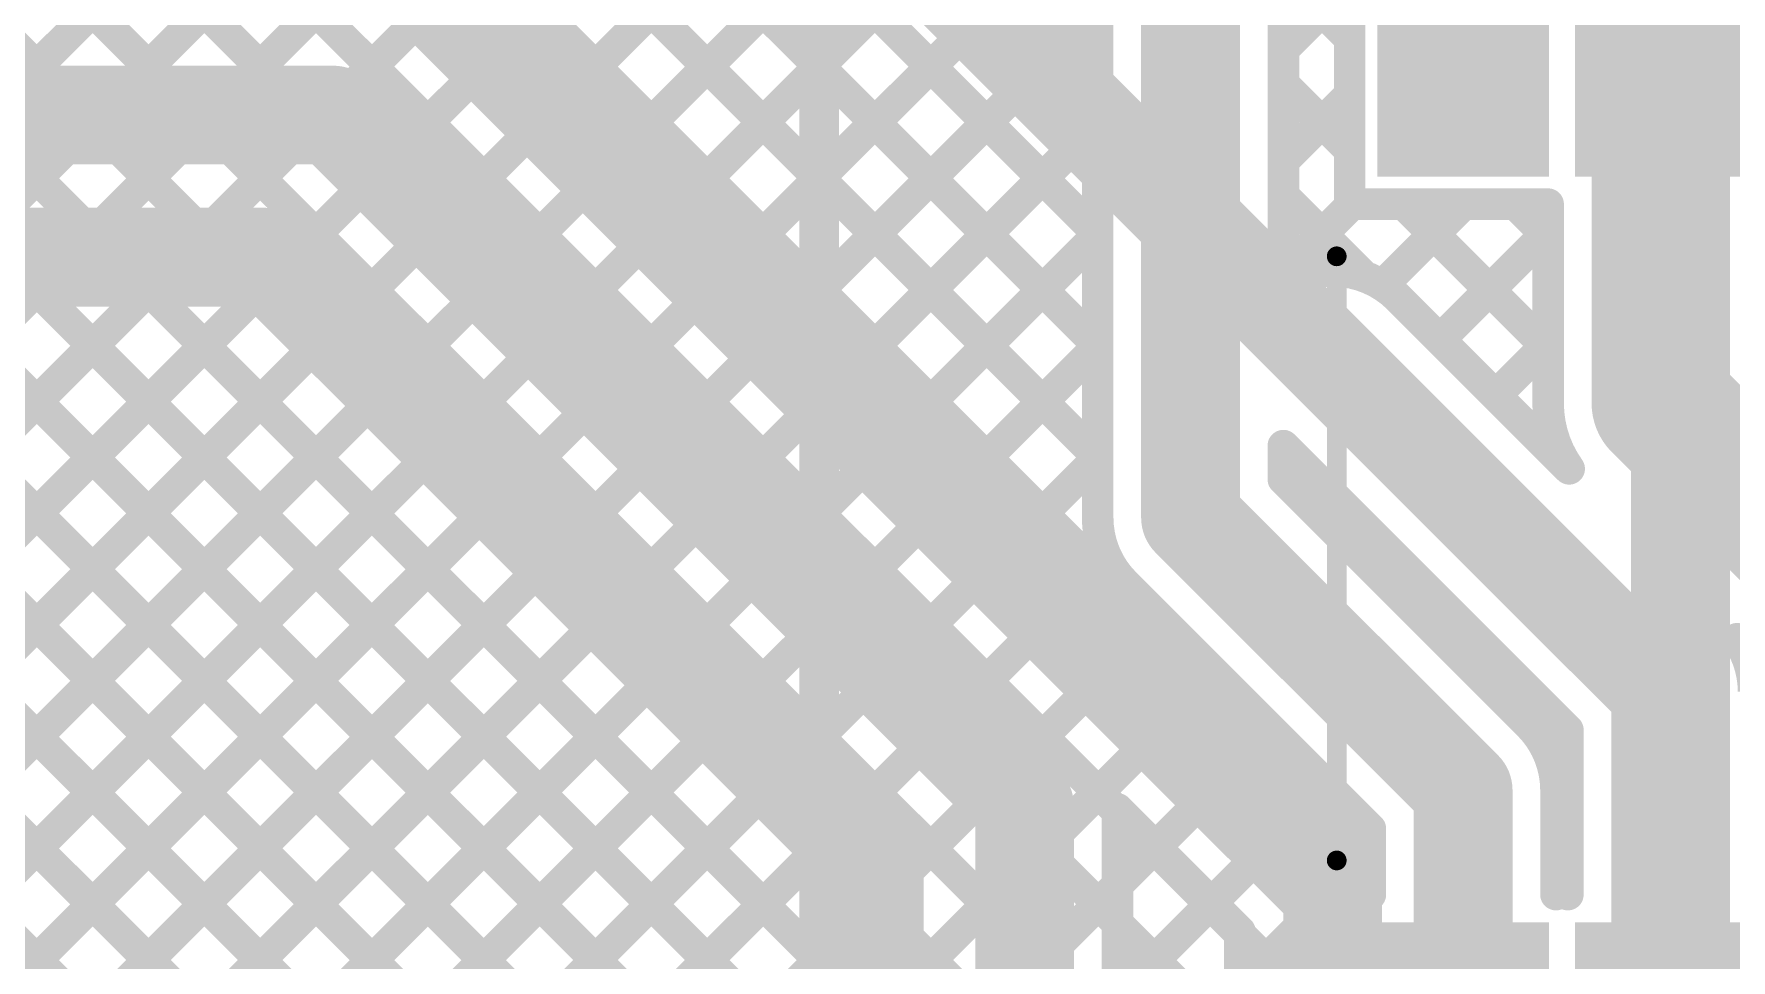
# Model space of a CAD drawing. Header units: millimetres. Extents: x 0 to 214, y 0 to 214.
# Drawn here: x 5.5903 to 6.0198, y 2.604 to 2.8385 of the extents above; entities that cross this region are included whole.
import ezdxf

# ---------------------------------------------------------------- set-up
doc = ezdxf.new("R2010")
doc.units = ezdxf.units.MM
doc.header["$MEASUREMENT"] = 0
for name, color, linetype in [('BottomLayer', 5, 'Continuous'), ('BottomSolder', 6, 'Continuous'), ('Mechanical1', 6, 'Continuous'), ('TopLayer', 1, 'Continuous'), ('TopOverlay', 2, 'Continuous'), ('TopPaste', 8, 'Continuous'), ('TopSolder', 216, 'Continuous'), ('ViaHoleLayer', 16, 'Continuous')]:
    doc.layers.add(name, color=color, linetype=linetype)

# ---------------------------------------------------------------- blocks, each defined once
blk = doc.blocks.new('PS2801C_1_F3_A_113')
at = {"layer": 'TopLayer'}
for points in [[(-0.14961, 0.04272), (-0.09843, 0.04272), (-0.09843, 0.00728), (-0.14961, 0.00728)], [(0.09843, 0.04272), (0.14961, 0.04272), (0.14961, 0.00728), (0.09843, 0.00728)], [(-0.14961, -0.00728), (-0.09843, -0.00728), (-0.09843, -0.04272), (-0.14961, -0.04272)], [(0.09843, -0.00728), (0.14961, -0.00728), (0.14961, -0.04272), (0.09843, -0.04272)]]:
    blk.add_hatch(color=1, dxfattribs=at).paths.add_polyline_path(points)
at = {"layer": 'TopPaste'}
for points in [[(-0.14961, 0.04272), (-0.09843, 0.04272), (-0.09843, 0.00728), (-0.14961, 0.00728)], [(0.09843, 0.04272), (0.14961, 0.04272), (0.14961, 0.00728), (0.09843, 0.00728)], [(-0.14961, -0.00728), (-0.09843, -0.00728), (-0.09843, -0.04272), (-0.14961, -0.04272)], [(0.09843, -0.00728), (0.14961, -0.00728), (0.14961, -0.04272), (0.09843, -0.04272)]]:
    blk.add_hatch(color=8, dxfattribs=at).paths.add_polyline_path(points)
at = {"layer": 'TopSolder'}
for points in [[(-0.15361, 0.04672), (-0.09443, 0.04672), (-0.09443, 0.00328), (-0.15361, 0.00328)], [(0.09443, 0.04672), (0.15361, 0.04672), (0.15361, 0.00328), (0.09443, 0.00328)], [(-0.15361, -0.00328), (-0.09443, -0.00328), (-0.09443, -0.04672), (-0.15361, -0.04672)], [(0.09443, -0.00328), (0.15361, -0.00328), (0.15361, -0.04672), (0.09443, -0.04672)]]:
    blk.add_hatch(color=216, dxfattribs=at).paths.add_polyline_path(points)
at = {"layer": 'TopOverlay'}
for points, const_width in [([(-0.14002, 0.053, 1), (-0.14843, 0.053, 1)], 0.005), ([(-0.07547, 0.057, 1), (-0.07297, 0.057, 1)], 0.0025), ([(0.07753, 0.057, 1), (0.08003, 0.057, 1)], 0.0025), ([(-0.14968, 0.053, 1), (-0.14718, 0.053, 1)], 0.0025), ([(-0.14127, 0.053, 1), (-0.13877, 0.053, 1)], 0.0025), ([(-0.07547, -0.057, 1), (-0.07297, -0.057, 1)], 0.0025), ([(0.07753, -0.057, 1), (0.08003, -0.057, 1)], 0.0025)]:
    blk.add_lwpolyline(points, format="xyb", close=True, dxfattribs=dict(at, const_width=const_width))
at = {"layer": 'TopOverlay', "const_width": 0.005}
for points in [[(0.07878, 0.057), (-0.07422, 0.057)], [(0.07878, -0.057), (-0.07422, -0.057)]]:
    blk.add_lwpolyline(points, dxfattribs=at)

msp = doc.modelspace()

# ---------------------------------------------------------------- hatches: boundary and pattern name
at = {"layer": 'BottomLayer'}
h = msp.add_hatch(color=5, dxfattribs=at)
edge = h.paths.add_edge_path()
edge.add_arc((5.919, 2.755), 0.01181, 0, 360)
at = {"layer": 'BottomSolder'}
h = msp.add_hatch(color=6, dxfattribs=at)
edge = h.paths.add_edge_path()
edge.add_arc((5.919, 2.755), 0.00991, 0, 360)
at = {"layer": 'TopLayer'}
h = msp.add_hatch(color=1, dxfattribs=at)
edge = h.paths.add_edge_path()
edge.add_arc((5.919, 2.755), 0.01181, 0, 360)
at = {"layer": 'TopSolder'}
h = msp.add_hatch(color=216, dxfattribs=at)
edge = h.paths.add_edge_path()
edge.add_arc((5.919, 2.755), 0.00991, 0, 360)
at = {"layer": 'ViaHoleLayer'}
h = msp.add_hatch(color=16, dxfattribs=at)
edge = h.paths.add_edge_path()
edge.add_arc((5.919, 2.755), 0.00591, 0, 360)

# ---------------------------------------------------------------- linework, layer by layer
at = {"layer": 'BottomLayer'}
for points, const_width in [([(6.007, 2.43), (6.007, 3.11)], 0.025), ([(5.786, 2.888), (5.919, 2.755)], 0.025), ([(5.686, 2.854), (5.919, 2.621)], 0.025), ([(3.664, 2.818), (5.666, 2.818)], 0.025), ([(5.666, 2.818), (5.841, 2.643)], 0.025), ([(3.652, 2.782), (5.649, 2.782)], 0.025), ([(5.649, 2.782), (5.803, 2.628)], 0.025), ([(5.841, 1.559), (5.841, 2.643)], 0.025), ([(5.8645, 2.64227), (5.8955, 2.61127)], 0.008), ([(5.8645, 2.14397), (5.8645, 2.64227)], 0.008), ([(5.8645, 2.64159), (5.8955, 2.61059)], 0.008), ([(5.803, 0.915), (5.803, 2.628)], 0.025), ([(5.8645, 2.62295), (5.87416, 2.63261)], 0.008), ([(5.919, 2.163), (5.919, 2.621)], 0.025), ([(5.8645, 2.59466), (5.8883, 2.61846)], 0.008), ([(5.8645, 2.61331), (5.8955, 2.58231)], 0.008), ([(5.8955, 2.163), (5.8955, 2.61127)], 0.008)]:
    msp.add_lwpolyline(points, dxfattribs=dict(at, const_width=const_width))
for points, const_width in [([(5.65975, 2.818, 1), (5.67225, 2.818, 1)], 0.0125), ([(5.65975, 2.818, 1), (5.67225, 2.818, 1)], 0.0125), ([(5.64275, 2.782, 1), (5.65525, 2.782, 1)], 0.0125), ([(5.64275, 2.782, 1), (5.65525, 2.782, 1)], 0.0125), ([(5.91275, 2.755, 1), (5.92525, 2.755, 1)], 0.0125), ([(5.83475, 2.643, 1), (5.84725, 2.643, 1)], 0.0125), ([(5.83475, 2.643, 1), (5.84725, 2.643, 1)], 0.0125), ([(5.8625, 2.64227, 1), (5.8665, 2.64227, 1)], 0.004), ([(5.8625, 2.64227, 1), (5.8665, 2.64227, 1)], 0.004), ([(5.8625, 2.64159, 1), (5.8665, 2.64159, 1)], 0.004), ([(5.79675, 2.628, 1), (5.80925, 2.628, 1)], 0.0125), ([(5.79675, 2.628, 1), (5.80925, 2.628, 1)], 0.0125), ([(5.87216, 2.63261, 1), (5.87616, 2.63261, 1)], 0.004), ([(5.91275, 2.621, 1), (5.92525, 2.621, 1)], 0.0125), ([(5.91275, 2.621, 1), (5.92525, 2.621, 1)], 0.0125), ([(5.8625, 2.62295, 1), (5.8665, 2.62295, 1)], 0.004), ([(5.8863, 2.61846, 1), (5.8903, 2.61846, 1)], 0.004), ([(5.8625, 2.61331, 1), (5.8665, 2.61331, 1)], 0.004), ([(5.8935, 2.61127, 1), (5.8975, 2.61127, 1)], 0.004), ([(5.8935, 2.61127, 1), (5.8975, 2.61127, 1)], 0.004), ([(5.8935, 2.61059, 1), (5.8975, 2.61059, 1)], 0.004)]:
    msp.add_lwpolyline(points, format="xyb", close=True, dxfattribs=dict(at, const_width=const_width))
at = {"layer": 'Mechanical1', "const_width": 0.01}
msp.add_lwpolyline([(5.789, 2.428), (5.789, 3.6285)], dxfattribs=at)
at = {"layer": 'TopLayer'}
for points, const_width in [([(5.30163, 2.39949), (5.90864, 3.0065)], 0.008), ([(5.30163, 2.42777), (5.88036, 3.0065)], 0.008), ([(5.30163, 2.51263), (5.7955, 3.0065)], 0.008), ([(5.30163, 2.48434), (5.82379, 3.0065)], 0.008), ([(5.30163, 2.54091), (5.76722, 3.0065)], 0.008), ([(5.30163, 2.45606), (5.85207, 3.0065)], 0.008), ([(5.6693, 3.0065), (5.8595, 2.8163)], 0.008), ([(5.30163, 2.37121), (5.9285, 2.99808)], 0.008), ([(5.66178, 2.98574), (5.8595, 2.78801)], 0.008), ([(5.28153, 2.97), (5.88715, 2.36438)], 0.008), ([(5.30982, 2.97), (5.90176, 2.37806)], 0.008), ([(5.3381, 2.97), (5.9235, 2.3846)], 0.008), ([(5.36639, 2.97), (5.9285, 2.40789)], 0.008), ([(5.39467, 2.97), (5.9285, 2.43617)], 0.008), ([(5.42295, 2.97), (5.9285, 2.46445)], 0.008), ([(5.45124, 2.97), (5.9285, 2.49274)], 0.008), ([(5.47952, 2.97), (5.9285, 2.52102)], 0.008), ([(5.50781, 2.97), (5.92328, 2.55452)], 0.008), ([(5.53609, 2.97), (5.92328, 2.58281)], 0.008), ([(5.56438, 2.97), (5.92328, 2.61109)], 0.008), ([(5.59266, 2.97), (5.9285, 2.63416)], 0.008), ([(5.62094, 2.97), (5.8595, 2.73144)], 0.008), ([(5.65139, 2.96784), (5.8595, 2.75973)], 0.008), ([(5.883, 2.716), (5.883, 2.919)], 0.025), ([(5.30163, 2.92162), (5.87301, 2.35024)], 0.008), ([(5.8595, 2.716), (5.8595, 2.919)], 0.008), ([(5.9065, 2.7749), (5.9065, 2.90927)], 0.008), ([(5.30163, 2.34292), (5.8595, 2.90079)], 0.008), ([(5.952, 2.83202), (5.952, 2.89)], 0.025), ([(5.30163, 2.89333), (5.8602, 2.33477)], 0.008), ([(5.30163, 2.31464), (5.8595, 2.87251)], 0.008), ([(5.92328, 2.79543), (5.92328, 2.86861)], 0.008), ([(5.9065, 2.85415), (5.92328, 2.83737)], 0.008), ([(5.9065, 2.83465), (5.92328, 2.85144)], 0.008), ([(5.30163, 2.28635), (5.8595, 2.84422)], 0.008), ([(6.002, 2.745), (6.002, 2.83202)], 0.035), ([(5.9065, 2.82587), (5.92328, 2.80908)], 0.008), ([(5.9065, 2.80637), (5.92328, 2.82315)], 0.008), ([(5.30163, 2.25807), (5.8595, 2.81594)], 0.008), ([(5.9065, 2.79758), (5.92698, 2.7771)], 0.008), ([(5.9065, 2.77809), (5.92384, 2.79543)], 0.008), ([(5.92328, 2.79543), (5.97328, 2.79543)], 0.008), ([(5.93156, 2.77486), (5.95212, 2.79543)], 0.008), ([(5.93694, 2.79543), (5.9735, 2.75887)], 0.008), ([(5.96523, 2.79543), (5.9735, 2.78715)], 0.008), ([(5.9735, 2.745), (5.9735, 2.79543)], 0.008), ([(5.94611, 2.76113), (5.9735, 2.78852)], 0.008), ([(5.30163, 2.22978), (5.8595, 2.78765)], 0.008), ([(5.93562, 2.77162), (5.97883, 2.7284)], 0.008), ([(5.919, 2.755), (6.002, 2.672)], 0.025), ([(5.30163, 2.2015), (5.8595, 2.75937)], 0.008), ([(5.96025, 2.74698), (5.9735, 2.76023)], 0.008), ([(6.002, 2.745), (6.11, 2.637)], 0.035), ([(5.9065, 2.73427), (5.9785, 2.66227)], 0.008), ([(5.9065, 2.72573), (5.9065, 2.73427)], 0.008), ([(5.30163, 2.17322), (5.8595, 2.73109)], 0.008), ([(5.90861, 2.72363), (5.91287, 2.72789)], 0.008), ([(5.883, 2.716), (5.952, 2.647)], 0.025), ([(5.9065, 2.72573), (5.9686, 2.66363)], 0.008), ([(5.92275, 2.70948), (5.92702, 2.71375)], 0.008), ([(5.30163, 2.14493), (5.86205, 2.70535)], 0.008), ([(5.8664, 2.69937), (5.9285, 2.63727)], 0.008), ([(5.93689, 2.69534), (5.94116, 2.69961)], 0.008), ([(5.30163, 2.11665), (5.87537, 2.69039)], 0.008), ([(5.95104, 2.6812), (5.9553, 2.68546)], 0.008), ([(6.02133, 2.68537), (6.08981, 2.61689)], 0.008), ([(5.30163, 2.08836), (5.88952, 2.67625)], 0.008), ([(6.002, 2.58398), (6.002, 2.672)], 0.025), ([(5.96518, 2.66706), (5.96944, 2.67132)], 0.008), ([(5.30163, 2.06008), (5.90366, 2.66211)], 0.008), ([(5.9785, 2.62057), (5.9785, 2.66227)], 0.008), ([(5.952, 2.58398), (5.952, 2.647)], 0.025), ([(5.97541, 2.64901), (5.9785, 2.6521)], 0.008), ([(5.30163, 2.03179), (5.9178, 2.64796)], 0.008), ([(5.9755, 2.62057), (5.9755, 2.647)], 0.008), ([(5.9755, 2.64373), (5.9785, 2.64073)], 0.008), ([(5.9285, 2.62057), (5.9285, 2.63727)], 0.008), ([(5.30163, 2.00351), (5.9285, 2.63038)], 0.008), ([(5.92328, 2.62057), (5.9285, 2.62057)], 0.008), ([(5.92328, 2.54739), (5.92328, 2.62057)], 0.008), ([(5.9755, 2.62081), (5.9785, 2.62381)], 0.008)]:
    msp.add_lwpolyline(points, dxfattribs=dict(at, const_width=const_width))
for points, const_width in [([(5.99325, 2.83202, 1), (6.01075, 2.83202, 1)], 0.0175), ([(5.94575, 2.83202, 1), (5.95825, 2.83202, 1)], 0.0125), ([(5.92128, 2.83737, 1), (5.92528, 2.83737, 1)], 0.004), ([(5.9045, 2.83465, 1), (5.9085, 2.83465, 1)], 0.004), ([(5.9045, 2.82587, 1), (5.9085, 2.82587, 1)], 0.004), ([(5.92128, 2.82315, 1), (5.92528, 2.82315, 1)], 0.004), ([(5.8575, 2.8163, 1), (5.8615, 2.8163, 1)], 0.004), ([(5.8575, 2.81594, 1), (5.8615, 2.81594, 1)], 0.004), ([(5.9045, 2.80637, 1), (5.9085, 2.80637, 1)], 0.004), ([(5.92128, 2.80908, 1), (5.92528, 2.80908, 1)], 0.004), ([(5.9045, 2.79758, 1), (5.9085, 2.79758, 1)], 0.004), ([(5.92128, 2.79543, 1), (5.92528, 2.79543, 1)], 0.004), ([(5.92128, 2.79543, 1), (5.92528, 2.79543, 1)], 0.004), ([(5.92184, 2.79543, 1), (5.92584, 2.79543, 1)], 0.004), ([(5.93494, 2.79543, 1), (5.93894, 2.79543, 1)], 0.004), ([(5.95012, 2.79543, 1), (5.95412, 2.79543, 1)], 0.004), ([(5.96323, 2.79543, 1), (5.96723, 2.79543, 1)], 0.004), ([(5.97128, 2.79543, 1), (5.97528, 2.79543, 1)], 0.004), ([(5.9715, 2.79543, 1), (5.9755, 2.79543, 1)], 0.004), ([(5.8575, 2.78801, 1), (5.8615, 2.78801, 1)], 0.004), ([(5.9715, 2.78852, 1), (5.9755, 2.78852, 1)], 0.004), ([(5.8575, 2.78765, 1), (5.8615, 2.78765, 1)], 0.004), ([(5.9715, 2.78715, 1), (5.9755, 2.78715, 1)], 0.004), ([(5.9045, 2.77809, 1), (5.9085, 2.77809, 1)], 0.004), ([(5.92498, 2.7771, 1), (5.92898, 2.7771, 1)], 0.004), ([(5.9045, 2.7749, 1), (5.9085, 2.7749, 1)], 0.004), ([(5.9045, 2.7749, 1), (5.9085, 2.7749, 1)], 0.004), ([(5.92956, 2.77486, 1), (5.93356, 2.77486, 1)], 0.004), ([(5.93362, 2.77162, 1), (5.93762, 2.77162, 1)], 0.004), ([(5.93362, 2.77162, 1), (5.93762, 2.77162, 1)], 0.004), ([(5.91275, 2.755, 1), (5.92525, 2.755, 1)], 0.0125), ([(5.8575, 2.75973, 1), (5.8615, 2.75973, 1)], 0.004), ([(5.8575, 2.75937, 1), (5.8615, 2.75937, 1)], 0.004), ([(5.94411, 2.76113, 1), (5.94811, 2.76113, 1)], 0.004), ([(5.9715, 2.76023, 1), (5.9755, 2.76023, 1)], 0.004), ([(5.9715, 2.75887, 1), (5.9755, 2.75887, 1)], 0.004), ([(5.99325, 2.745, 1), (6.01075, 2.745, 1)], 0.0175), ([(5.99325, 2.745, 1), (6.01075, 2.745, 1)], 0.0175), ([(5.95825, 2.74698, 1), (5.96225, 2.74698, 1)], 0.004), ([(5.9715, 2.745, 1), (5.9755, 2.745, 1)], 0.004), ([(5.9715, 2.745, 1), (5.9755, 2.745, 1)], 0.004), ([(5.9715, 2.745, 1), (5.9755, 2.745, 1)], 0.004), ([(5.9045, 2.73427, 1), (5.9085, 2.73427, 1)], 0.004), ([(5.9045, 2.73427, 1), (5.9085, 2.73427, 1)], 0.004), ([(5.8575, 2.73144, 1), (5.8615, 2.73144, 1)], 0.004), ([(5.8575, 2.73109, 1), (5.8615, 2.73109, 1)], 0.004), ([(5.91087, 2.72789, 1), (5.91487, 2.72789, 1)], 0.004), ([(5.97683, 2.7284, 1), (5.98083, 2.7284, 1)], 0.004), ([(5.97683, 2.7284, 1), (5.98083, 2.7284, 1)], 0.004), ([(5.97683, 2.7284, 1), (5.98083, 2.7284, 1)], 0.004), ([(5.87675, 2.716, 1), (5.88925, 2.716, 1)], 0.0125), ([(5.87675, 2.716, 1), (5.88925, 2.716, 1)], 0.0125), ([(5.9045, 2.72573, 1), (5.9085, 2.72573, 1)], 0.004), ([(5.9045, 2.72573, 1), (5.9085, 2.72573, 1)], 0.004), ([(5.90661, 2.72363, 1), (5.91061, 2.72363, 1)], 0.004), ([(5.8575, 2.716, 1), (5.8615, 2.716, 1)], 0.004), ([(5.8575, 2.716, 1), (5.8615, 2.716, 1)], 0.004), ([(5.8575, 2.716, 1), (5.8615, 2.716, 1)], 0.004), ([(5.92502, 2.71375, 1), (5.92902, 2.71375, 1)], 0.004), ([(5.92075, 2.70948, 1), (5.92475, 2.70948, 1)], 0.004), ([(5.86005, 2.70535, 1), (5.86405, 2.70535, 1)], 0.004), ([(5.86438, 2.69938, 1), (5.86838, 2.69938, 1)], 0.004), ([(5.8644, 2.69937, 1), (5.8684, 2.69937, 1)], 0.004), ([(5.8644, 2.69937, 1), (5.8684, 2.69937, 1)], 0.004), ([(5.93916, 2.69961, 1), (5.94316, 2.69961, 1)], 0.004), ([(5.93489, 2.69534, 1), (5.93889, 2.69534, 1)], 0.004), ([(5.87337, 2.69039, 1), (5.87737, 2.69039, 1)], 0.004), ([(5.9533, 2.68546, 1), (5.9573, 2.68546, 1)], 0.004), ([(6.01933, 2.68537, 1), (6.02333, 2.68537, 1)], 0.004), ([(6.01933, 2.68537, 1), (6.02333, 2.68537, 1)], 0.004), ([(6.01933, 2.68537, 1), (6.02333, 2.68537, 1)], 0.004), ([(5.94904, 2.6812, 1), (5.95304, 2.6812, 1)], 0.004), ([(5.88752, 2.67625, 1), (5.89152, 2.67625, 1)], 0.004), ([(5.99575, 2.672, 1), (6.00825, 2.672, 1)], 0.0125), ([(5.99575, 2.672, 1), (6.00825, 2.672, 1)], 0.0125), ([(5.96744, 2.67132, 1), (5.97144, 2.67132, 1)], 0.004), ([(5.96318, 2.66706, 1), (5.96718, 2.66706, 1)], 0.004), ([(5.9666, 2.66363, 1), (5.9706, 2.66363, 1)], 0.004), ([(5.9666, 2.66363, 1), (5.9706, 2.66363, 1)], 0.004), ([(5.96662, 2.66362, 1), (5.97062, 2.66362, 1)], 0.004), ([(5.90166, 2.66211, 1), (5.90566, 2.66211, 1)], 0.004), ([(5.9765, 2.66227, 1), (5.9805, 2.66227, 1)], 0.004), ([(5.9765, 2.66227, 1), (5.9805, 2.66227, 1)], 0.004), ([(5.94575, 2.647, 1), (5.95825, 2.647, 1)], 0.0125), ([(5.94575, 2.647, 1), (5.95825, 2.647, 1)], 0.0125), ([(5.9765, 2.6521, 1), (5.9805, 2.6521, 1)], 0.004), ([(5.9158, 2.64796, 1), (5.9198, 2.64796, 1)], 0.004), ([(5.97341, 2.64901, 1), (5.97741, 2.64901, 1)], 0.004), ([(5.9735, 2.647, 1), (5.9775, 2.647, 1)], 0.004), ([(5.9735, 2.647, 1), (5.9775, 2.647, 1)], 0.004), ([(5.9735, 2.647, 1), (5.9775, 2.647, 1)], 0.004), ([(5.9735, 2.64373, 1), (5.9775, 2.64373, 1)], 0.004), ([(5.9765, 2.64073, 1), (5.9805, 2.64073, 1)], 0.004), ([(5.9265, 2.63727, 1), (5.9305, 2.63727, 1)], 0.004), ([(5.9265, 2.63727, 1), (5.9305, 2.63727, 1)], 0.004), ([(5.9265, 2.63416, 1), (5.9305, 2.63416, 1)], 0.004), ([(5.9265, 2.63038, 1), (5.9305, 2.63038, 1)], 0.004), ([(5.92128, 2.62057, 1), (5.92528, 2.62057, 1)], 0.004), ([(5.92128, 2.62057, 1), (5.92528, 2.62057, 1)], 0.004), ([(5.9265, 2.62057, 1), (5.9305, 2.62057, 1)], 0.004), ([(5.9265, 2.62057, 1), (5.9305, 2.62057, 1)], 0.004), ([(5.9735, 2.62081, 1), (5.9775, 2.62081, 1)], 0.004), ([(5.9735, 2.62057, 1), (5.9775, 2.62057, 1)], 0.004), ([(5.9765, 2.62381, 1), (5.9805, 2.62381, 1)], 0.004), ([(5.9765, 2.62057, 1), (5.9805, 2.62057, 1)], 0.004), ([(5.92128, 2.61109, 1), (5.92528, 2.61109, 1)], 0.004)]:
    msp.add_lwpolyline(points, format="xyb", close=True, dxfattribs=dict(at, const_width=const_width))
at = {"layer": 'TopLayer', "const_width": 0.008}
for points in [[(5.9065, 2.7749, -0.349876), (5.93562, 2.77162)], [(5.97883, 2.7284, -0.156679), (5.9735, 2.745)], [(5.97883, 2.7284, -0.156679), (5.9735, 2.745)], [(5.8664, 2.69937, -0.199188), (5.8595, 2.716)], [(5.86638, 2.69938, -0.198912), (5.8595, 2.716)], [(6.02133, 2.68537, -0.152427), (6.0255, 2.672)], [(6.02133, 2.68537, -0.152427), (6.0255, 2.672)], [(5.9686, 2.66363, -0.199188), (5.9755, 2.647)], [(5.96862, 2.66362, -0.198912), (5.9755, 2.647)]]:
    msp.add_lwpolyline(points, format="xyb", dxfattribs=at)

# ---------------------------------------------------------------- block references
at = {"rotation": 270}
msp.add_blockref('PS2801C_1_F3_A_113', (5.977, 2.708), dxfattribs=at)

doc.saveas('drawing.dxf')
